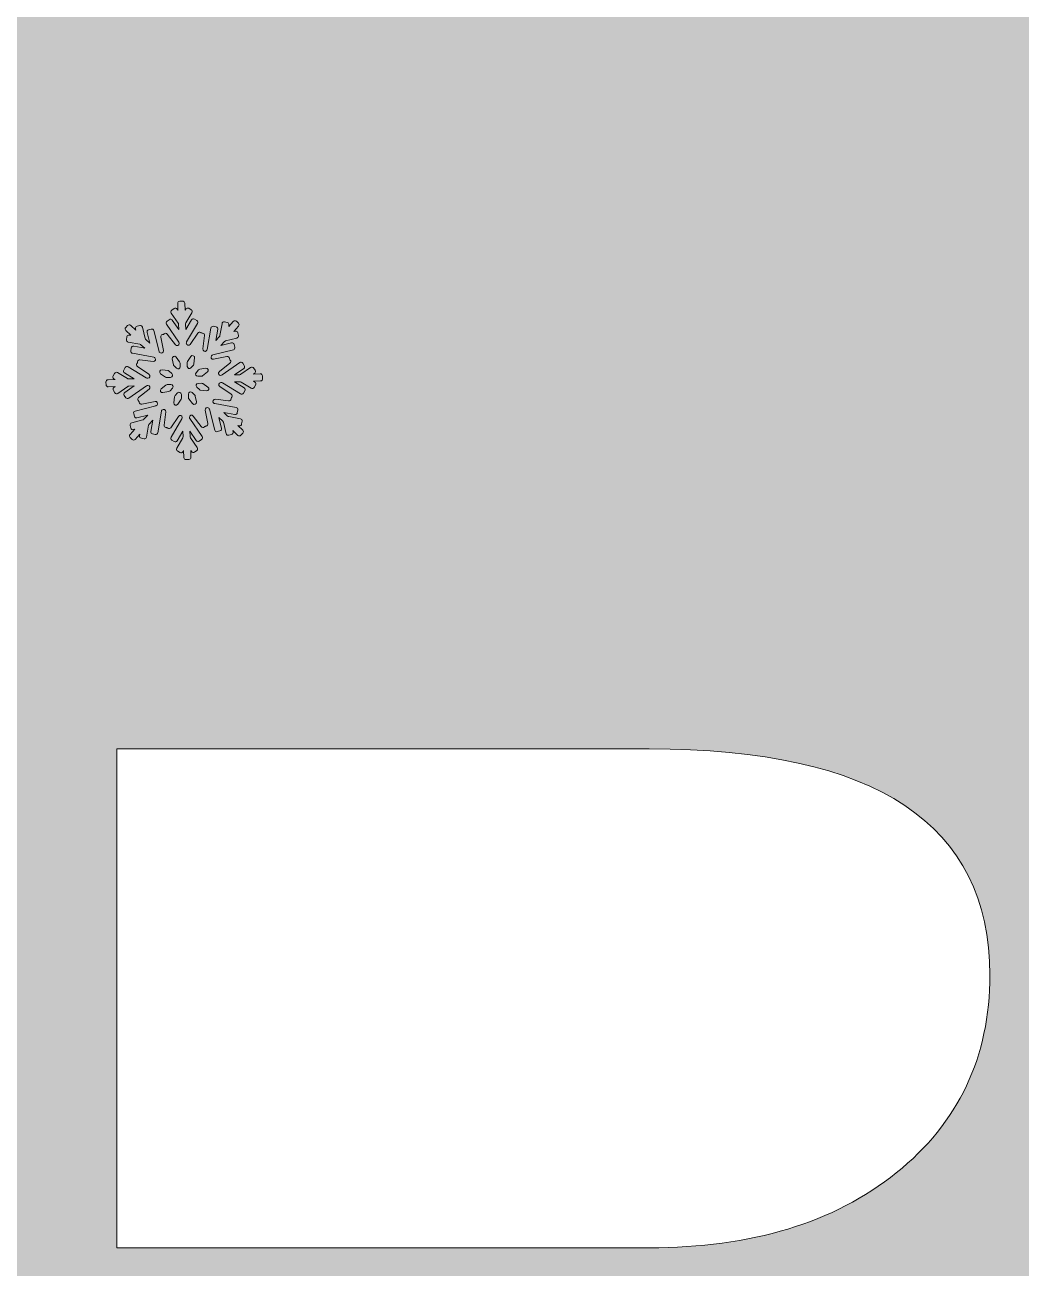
# Model space of a CAD drawing. Header units: millimetres. Extents: x 23 to 212, y -113 to -9.
# Drawn here: x 158.69 to 183.96, y -92.06 to -60.53 of the extents above; entities that cross this region are included whole.
import ezdxf

# ---------------------------------------------------------------- set-up
doc = ezdxf.new("R2010")
doc.units = ezdxf.units.MM
doc.header["$MEASUREMENT"] = 0
doc.layers.add('engraving', color=7, linetype='Continuous')
doc.layers.add('Layer 1', color=7, linetype='Continuous')

msp = doc.modelspace()

# ---------------------------------------------------------------- hatches: boundary and pattern name
at = {"layer": 'Layer 1'}
h = msp.add_hatch(color=2, dxfattribs=at)
h.dxf.hatch_style = 2
edge = h.paths.add_edge_path()
edge.add_spline(control_points=[(210.685, -79.288), (209.529, -76.47), (207.704, -73.987), (205.211, -71.837), (202.717, -69.689), (199.483, -68.006), (195.51, -66.789), (200.456, -65.005), (204.086, -62.492), (206.397, -59.247), (208.708, -56.004), (209.863, -52.435), (209.863, -48.543), (209.863, -41.326), (206.457, -35.852), (199.645, -32.121), (194.6, -29.33), (188.336, -27.699), (180.863, -27.224), (180.863, -27.224), (180.863, -24.792), (180.863, -24.792), (180.863, -22.224), (178.859, -20.106), (176.338, -19.914), (177.843, -18.799), (178.823, -17.016), (178.823, -14.999), (178.823, -11.618), (176.082, -8.878), (172.702, -8.878), (169.321, -8.878), (166.581, -11.618), (166.581, -14.999), (166.581, -17.016), (167.561, -18.799), (169.066, -19.914), (166.545, -20.106), (164.541, -22.224), (164.541, -24.792), (164.541, -24.792), (164.541, -27.073), (164.541, -27.073), (164.541, -27.073), (132.986, -27.073), (132.986, -27.073), (132.986, -27.073), (132.986, -112.222), (132.986, -112.222), (132.986, -112.222), (178.176, -112.222), (178.176, -112.222), (184.298, -112.222), (189.965, -111.381), (195.175, -109.698), (200.385, -108.016), (204.612, -105.33), (207.856, -101.639), (210.897, -98.112), (212.418, -93.672), (212.418, -88.32), (212.418, -85.117), (211.84, -82.107), (210.685, -79.288)], knot_values=[0, 0, 0, 0, 1, 1, 1, 2, 2, 2, 3, 3, 3, 4, 4, 4, 5, 5, 5, 6, 6, 6, 7, 7, 7, 8, 8, 8, 9, 9, 9, 10, 10, 10, 11, 11, 11, 12, 12, 12, 13, 13, 13, 14, 14, 14, 15, 15, 15, 16, 16, 16, 17, 17, 17, 18, 18, 18, 19, 19, 19, 20, 20, 20, 21, 21, 21, 21], degree=3, periodic=1)
edge = h.paths.add_edge_path()
edge.add_spline(control_points=[(168.894, -14.999), (168.894, -12.899), (170.602, -11.191), (172.702, -11.191), (174.801, -11.191), (176.509, -12.899), (176.509, -14.999), (176.509, -17.098), (174.801, -18.806), (172.702, -18.806), (170.602, -18.806), (168.894, -17.098), (168.894, -14.999)], knot_values=[0, 0, 0, 0, 1, 1, 1, 2, 2, 2, 3, 3, 3, 4, 4, 4, 4], degree=3, periodic=1)
edge = h.paths.add_edge_path()
edge.add_spline(control_points=[(161.024, -47.692), (161.024, -47.692), (174.526, -47.692), (174.526, -47.692), (178.824, -48.097), (180.973, -50.084), (180.973, -53.652), (180.649, -57.788), (178.5, -59.855), (174.526, -59.855), (174.526, -59.855), (161.024, -59.855), (161.024, -59.855), (161.024, -59.855), (161.024, -47.692), (161.024, -47.692)], knot_values=[0, 0, 0, 0, 1, 1, 1, 2, 2, 2, 3, 3, 3, 4, 4, 4, 5, 5, 5, 5], degree=3, periodic=1)
edge = h.paths.add_edge_path()
edge.add_spline(control_points=[(180.791, -89.643), (179.21, -90.911), (177.121, -91.543), (174.526, -91.543), (174.526, -91.543), (161.024, -91.543), (161.024, -91.543), (161.024, -91.543), (161.024, -78.893), (161.024, -78.893), (161.024, -78.893), (174.526, -78.893), (174.526, -78.893), (180.283, -78.893), (183.163, -80.804), (183.163, -84.626), (183.163, -86.703), (182.372, -88.376), (180.791, -89.643)], knot_values=[0, 0, 0, 0, 1, 1, 1, 2, 2, 2, 3, 3, 3, 4, 4, 4, 5, 5, 5, 6, 6, 6, 6], degree=3, periodic=1)

# ---------------------------------------------------------------- linework, layer by layer
at = {"layer": 'engraving', "lineweight": 0}
for points, knots in [([(164.716, -69.436), (164.714, -69.406), (164.689, -69.382), (164.659, -69.383), (164.659, -69.383), (164.485, -69.39), (164.485, -69.39), (164.485, -69.39), (164.518, -69.367), (164.518, -69.367), (164.542, -69.35), (164.548, -69.317), (164.531, -69.292), (164.531, -69.292), (164.491, -69.233), (164.491, -69.233), (164.473, -69.209), (164.439, -69.202), (164.414, -69.22), (164.414, -69.22), (164.168, -69.394), (164.168, -69.394), (164.16, -69.4), (164.15, -69.403), (164.139, -69.404), (164.139, -69.404), (164.006, -69.409), (164.006, -69.409), (164.006, -69.409), (164.24, -69.244), (164.24, -69.244), (164.265, -69.226), (164.271, -69.193), (164.254, -69.168), (164.254, -69.168), (164.213, -69.11), (164.213, -69.11), (164.196, -69.085), (164.162, -69.079), (164.137, -69.096), (164.137, -69.096), (163.689, -69.412), (163.689, -69.412), (163.681, -69.418), (163.67, -69.422), (163.66, -69.422), (163.66, -69.422), (163.657, -69.422), (163.657, -69.422), (163.604, -69.424), (163.58, -69.358), (163.621, -69.325), (163.621, -69.325), (163.89, -69.113), (163.89, -69.113), (163.913, -69.095), (163.918, -69.061), (163.899, -69.037), (163.899, -69.037), (163.891, -69.026), (163.891, -69.026), (163.886, -69.019), (163.882, -69.012), (163.881, -69.003), (163.881, -69.003), (163.878, -68.99), (163.878, -68.99), (163.872, -68.96), (163.843, -68.941), (163.814, -68.947), (163.814, -68.947), (163.475, -69.014), (163.475, -69.014), (163.423, -69.025), (163.388, -68.963), (163.424, -68.924), (163.424, -68.924), (163.429, -68.918), (163.429, -68.918), (163.436, -68.91), (163.446, -68.904), (163.456, -68.902), (163.456, -68.902), (163.976, -68.771), (163.976, -68.771), (164.005, -68.764), (164.023, -68.735), (164.016, -68.705), (164.016, -68.705), (163.999, -68.636), (163.999, -68.636), (163.992, -68.607), (163.962, -68.589), (163.933, -68.596), (163.933, -68.596), (163.66, -68.665), (163.66, -68.665), (163.66, -68.665), (163.754, -68.562), (163.754, -68.562), (163.761, -68.554), (163.771, -68.548), (163.781, -68.546), (163.781, -68.546), (164.066, -68.474), (164.066, -68.474), (164.095, -68.467), (164.113, -68.438), (164.106, -68.408), (164.106, -68.408), (164.089, -68.339), (164.089, -68.339), (164.081, -68.31), (164.052, -68.292), (164.022, -68.299), (164.022, -68.299), (163.985, -68.309), (163.985, -68.309), (163.985, -68.309), (164.107, -68.175), (164.107, -68.175), (164.128, -68.153), (164.126, -68.119), (164.104, -68.098), (164.104, -68.098), (164.053, -68.05), (164.053, -68.05), (164.03, -68.029), (163.996, -68.031), (163.975, -68.053), (163.975, -68.053), (163.858, -68.181), (163.858, -68.181), (163.858, -68.181), (163.865, -68.143), (163.865, -68.143), (163.87, -68.113), (163.851, -68.085), (163.821, -68.08), (163.821, -68.08), (163.752, -68.067), (163.752, -68.067), (163.722, -68.062), (163.694, -68.082), (163.689, -68.112), (163.689, -68.112), (163.636, -68.411), (163.636, -68.411), (163.635, -68.422), (163.63, -68.431), (163.623, -68.439), (163.623, -68.439), (163.534, -68.537), (163.534, -68.537), (163.534, -68.537), (163.583, -68.253), (163.583, -68.253), (163.588, -68.224), (163.568, -68.196), (163.539, -68.19), (163.539, -68.19), (163.47, -68.178), (163.47, -68.178), (163.44, -68.172), (163.412, -68.192), (163.406, -68.222), (163.406, -68.222), (163.312, -68.768), (163.312, -68.768), (163.31, -68.778), (163.305, -68.787), (163.298, -68.795), (163.298, -68.795), (163.298, -68.795), (163.298, -68.795), (163.262, -68.834), (163.197, -68.804), (163.204, -68.752), (163.204, -68.752), (163.245, -68.412), (163.245, -68.412), (163.249, -68.382), (163.227, -68.355), (163.198, -68.351), (163.198, -68.351), (163.185, -68.349), (163.185, -68.349), (163.176, -68.348), (163.168, -68.345), (163.161, -68.34), (163.161, -68.34), (163.15, -68.333), (163.15, -68.333), (163.125, -68.316), (163.091, -68.323), (163.074, -68.348), (163.074, -68.348), (162.884, -68.636), (162.884, -68.636), (162.854, -68.681), (162.786, -68.661), (162.784, -68.608), (162.784, -68.608), (162.783, -68.602), (162.783, -68.602), (162.783, -68.592), (162.786, -68.581), (162.791, -68.572), (162.791, -68.572), (163.067, -68.107), (163.067, -68.107), (163.082, -68.081), (163.074, -68.048), (163.049, -68.033), (163.049, -68.033), (162.988, -67.996), (162.988, -67.996), (162.962, -67.98), (162.929, -67.988), (162.913, -68.015), (162.913, -68.015), (162.769, -68.257), (162.769, -68.257), (162.769, -68.257), (162.764, -68.117), (162.764, -68.117), (162.763, -68.107), (162.766, -68.097), (162.771, -68.087), (162.771, -68.087), (162.923, -67.832), (162.923, -67.832), (162.938, -67.806), (162.93, -67.773), (162.904, -67.758), (162.904, -67.758), (162.844, -67.721), (162.844, -67.721), (162.818, -67.705), (162.784, -67.714), (162.769, -67.74), (162.769, -67.74), (162.75, -67.772), (162.75, -67.772), (162.75, -67.772), (162.743, -67.591), (162.743, -67.591), (162.741, -67.561), (162.716, -67.538), (162.686, -67.539), (162.686, -67.539), (162.616, -67.541), (162.616, -67.541), (162.586, -67.543), (162.562, -67.568), (162.564, -67.598), (162.564, -67.598), (162.571, -67.773), (162.571, -67.773), (162.571, -67.773), (162.549, -67.742), (162.549, -67.742), (162.532, -67.717), (162.498, -67.711), (162.473, -67.728), (162.473, -67.728), (162.416, -67.769), (162.416, -67.769), (162.391, -67.786), (162.385, -67.82), (162.402, -67.844), (162.402, -67.844), (162.575, -68.095), (162.575, -68.095), (162.581, -68.103), (162.584, -68.113), (162.585, -68.124), (162.585, -68.124), (162.59, -68.258), (162.59, -68.258), (162.59, -68.258), (162.428, -68.022), (162.428, -68.022), (162.41, -67.997), (162.376, -67.991), (162.351, -68.009), (162.351, -68.009), (162.294, -68.049), (162.294, -68.049), (162.269, -68.066), (162.263, -68.1), (162.28, -68.125), (162.28, -68.125), (162.595, -68.58), (162.595, -68.58), (162.601, -68.588), (162.604, -68.598), (162.604, -68.609), (162.604, -68.609), (162.605, -68.609), (162.605, -68.609), (162.607, -68.663), (162.539, -68.687), (162.507, -68.645), (162.507, -68.645), (162.3, -68.376), (162.3, -68.376), (162.282, -68.352), (162.247, -68.348), (162.223, -68.367), (162.223, -68.367), (162.213, -68.375), (162.213, -68.375), (162.206, -68.38), (162.198, -68.384), (162.19, -68.386), (162.19, -68.386), (162.177, -68.388), (162.177, -68.388), (162.148, -68.394), (162.128, -68.423), (162.134, -68.452), (162.134, -68.452), (162.202, -68.794), (162.202, -68.794), (162.212, -68.846), (162.15, -68.881), (162.111, -68.845), (162.111, -68.845), (162.108, -68.842), (162.108, -68.842), (162.1, -68.834), (162.094, -68.825), (162.092, -68.815), (162.092, -68.815), (161.961, -68.287), (161.961, -68.287), (161.954, -68.258), (161.925, -68.24), (161.895, -68.248), (161.895, -68.248), (161.827, -68.265), (161.827, -68.265), (161.798, -68.272), (161.78, -68.301), (161.788, -68.331), (161.788, -68.331), (161.856, -68.606), (161.856, -68.606), (161.856, -68.606), (161.755, -68.512), (161.755, -68.512), (161.747, -68.505), (161.742, -68.495), (161.739, -68.485), (161.739, -68.485), (161.668, -68.196), (161.668, -68.196), (161.66, -68.166), (161.631, -68.149), (161.601, -68.156), (161.601, -68.156), (161.534, -68.173), (161.534, -68.173), (161.504, -68.18), (161.487, -68.21), (161.494, -68.239), (161.494, -68.239), (161.503, -68.276), (161.503, -68.276), (161.503, -68.276), (161.372, -68.154), (161.372, -68.154), (161.35, -68.133), (161.315, -68.135), (161.295, -68.157), (161.295, -68.157), (161.247, -68.209), (161.247, -68.209), (161.227, -68.231), (161.228, -68.265), (161.25, -68.286), (161.25, -68.286), (161.378, -68.405), (161.378, -68.405), (161.378, -68.405), (161.341, -68.399), (161.341, -68.399), (161.311, -68.393), (161.283, -68.413), (161.277, -68.443), (161.277, -68.443), (161.265, -68.513), (161.265, -68.513), (161.26, -68.543), (161.28, -68.571), (161.309, -68.576), (161.309, -68.576), (161.605, -68.63), (161.605, -68.63), (161.616, -68.632), (161.625, -68.636), (161.633, -68.644), (161.633, -68.644), (161.731, -68.735), (161.731, -68.735), (161.731, -68.735), (161.451, -68.685), (161.451, -68.685), (161.421, -68.679), (161.393, -68.699), (161.387, -68.729), (161.387, -68.729), (161.375, -68.799), (161.375, -68.799), (161.37, -68.829), (161.39, -68.857), (161.419, -68.862), (161.419, -68.862), (161.958, -68.959), (161.958, -68.959), (161.968, -68.961), (161.978, -68.966), (161.985, -68.973), (161.985, -68.973), (161.988, -68.976), (161.988, -68.976), (162.027, -69.012), (161.996, -69.076), (161.944, -69.07), (161.944, -69.07), (161.608, -69.027), (161.608, -69.027), (161.578, -69.023), (161.551, -69.044), (161.547, -69.074), (161.547, -69.074), (161.546, -69.088), (161.546, -69.088), (161.545, -69.097), (161.542, -69.105), (161.537, -69.112), (161.537, -69.112), (161.529, -69.123), (161.529, -69.123), (161.513, -69.148), (161.519, -69.182), (161.544, -69.199), (161.544, -69.199), (161.833, -69.395), (161.833, -69.395), (161.877, -69.424), (161.857, -69.492), (161.805, -69.494), (161.805, -69.494), (161.798, -69.494), (161.798, -69.494), (161.787, -69.495), (161.777, -69.492), (161.768, -69.486), (161.768, -69.486), (161.308, -69.206), (161.308, -69.206), (161.282, -69.191), (161.248, -69.199), (161.233, -69.225), (161.233, -69.225), (161.196, -69.286), (161.196, -69.286), (161.181, -69.312), (161.189, -69.345), (161.215, -69.36), (161.215, -69.36), (161.457, -69.508), (161.457, -69.508), (161.457, -69.508), (161.319, -69.513), (161.319, -69.513), (161.308, -69.513), (161.298, -69.511), (161.288, -69.505), (161.288, -69.505), (161.037, -69.352), (161.037, -69.352), (161.011, -69.336), (160.977, -69.344), (160.961, -69.37), (160.961, -69.37), (160.925, -69.431), (160.925, -69.431), (160.91, -69.457), (160.918, -69.49), (160.944, -69.506), (160.944, -69.506), (160.977, -69.526), (160.977, -69.526), (160.977, -69.526), (160.798, -69.533), (160.798, -69.533), (160.768, -69.534), (160.745, -69.56), (160.746, -69.59), (160.746, -69.59), (160.749, -69.661), (160.749, -69.661), (160.75, -69.691), (160.775, -69.715), (160.805, -69.713), (160.805, -69.713), (160.979, -69.707), (160.979, -69.707), (160.979, -69.707), (160.947, -69.729), (160.947, -69.729), (160.922, -69.747), (160.916, -69.78), (160.933, -69.805), (160.933, -69.805), (160.974, -69.863), (160.974, -69.863), (160.991, -69.888), (161.025, -69.894), (161.05, -69.877), (161.05, -69.877), (161.296, -69.703), (161.296, -69.703), (161.305, -69.697), (161.315, -69.694), (161.325, -69.693), (161.325, -69.693), (161.458, -69.688), (161.458, -69.688), (161.458, -69.688), (161.224, -69.853), (161.224, -69.853), (161.2, -69.871), (161.194, -69.904), (161.211, -69.929), (161.211, -69.929), (161.251, -69.987), (161.251, -69.987), (161.268, -70.012), (161.302, -70.018), (161.327, -70.001), (161.327, -70.001), (161.775, -69.685), (161.775, -69.685), (161.784, -69.679), (161.794, -69.675), (161.804, -69.675), (161.804, -69.675), (161.807, -69.675), (161.807, -69.675), (161.86, -69.672), (161.884, -69.739), (161.843, -69.772), (161.843, -69.772), (161.574, -69.983), (161.574, -69.983), (161.551, -70.002), (161.547, -70.036), (161.565, -70.059), (161.565, -70.059), (161.573, -70.071), (161.573, -70.071), (161.579, -70.077), (161.582, -70.085), (161.584, -70.093), (161.584, -70.093), (161.586, -70.107), (161.586, -70.107), (161.592, -70.137), (161.621, -70.156), (161.651, -70.15), (161.651, -70.15), (161.99, -70.082), (161.99, -70.082), (162.041, -70.072), (162.076, -70.134), (162.041, -70.173), (162.041, -70.173), (162.035, -70.179), (162.035, -70.179), (162.028, -70.187), (162.018, -70.192), (162.008, -70.195), (162.008, -70.195), (161.488, -70.325), (161.488, -70.325), (161.459, -70.333), (161.441, -70.362), (161.448, -70.391), (161.448, -70.391), (161.465, -70.461), (161.465, -70.461), (161.473, -70.49), (161.502, -70.508), (161.532, -70.5), (161.532, -70.5), (161.804, -70.432), (161.804, -70.432), (161.804, -70.432), (161.71, -70.535), (161.71, -70.535), (161.703, -70.543), (161.693, -70.548), (161.683, -70.551), (161.683, -70.551), (161.398, -70.623), (161.398, -70.623), (161.369, -70.63), (161.351, -70.659), (161.358, -70.689), (161.358, -70.689), (161.376, -70.758), (161.376, -70.758), (161.383, -70.787), (161.412, -70.805), (161.442, -70.797), (161.442, -70.797), (161.479, -70.788), (161.479, -70.788), (161.479, -70.788), (161.357, -70.922), (161.357, -70.922), (161.337, -70.944), (161.338, -70.978), (161.36, -70.999), (161.36, -70.999), (161.412, -71.047), (161.412, -71.047), (161.434, -71.068), (161.469, -71.066), (161.489, -71.044), (161.489, -71.044), (161.606, -70.916), (161.606, -70.916), (161.606, -70.916), (161.599, -70.954), (161.599, -70.954), (161.594, -70.984), (161.614, -71.012), (161.643, -71.017), (161.643, -71.017), (161.712, -71.03), (161.712, -71.03), (161.742, -71.035), (161.77, -71.015), (161.776, -70.985), (161.776, -70.985), (161.828, -70.685), (161.828, -70.685), (161.83, -70.675), (161.834, -70.666), (161.841, -70.658), (161.841, -70.658), (161.931, -70.56), (161.931, -70.56), (161.931, -70.56), (161.881, -70.844), (161.881, -70.844), (161.876, -70.873), (161.896, -70.901), (161.925, -70.907), (161.925, -70.907), (161.994, -70.919), (161.994, -70.919), (162.024, -70.924), (162.053, -70.905), (162.058, -70.875), (162.058, -70.875), (162.153, -70.329), (162.153, -70.329), (162.154, -70.319), (162.159, -70.31), (162.166, -70.302), (162.166, -70.302), (162.166, -70.302), (162.166, -70.302), (162.202, -70.263), (162.267, -70.293), (162.261, -70.345), (162.261, -70.345), (162.219, -70.685), (162.219, -70.685), (162.216, -70.715), (162.237, -70.742), (162.267, -70.746), (162.267, -70.746), (162.28, -70.747), (162.28, -70.747), (162.288, -70.748), (162.296, -70.752), (162.303, -70.756), (162.303, -70.756), (162.314, -70.764), (162.314, -70.764), (162.339, -70.781), (162.373, -70.774), (162.39, -70.749), (162.39, -70.749), (162.581, -70.461), (162.581, -70.461), (162.61, -70.416), (162.678, -70.435), (162.681, -70.488), (162.681, -70.488), (162.681, -70.494), (162.681, -70.494), (162.681, -70.505), (162.679, -70.515), (162.673, -70.525), (162.673, -70.525), (162.397, -70.99), (162.397, -70.99), (162.382, -71.016), (162.39, -71.049), (162.416, -71.064), (162.416, -71.064), (162.476, -71.101), (162.476, -71.101), (162.502, -71.117), (162.536, -71.108), (162.551, -71.082), (162.551, -71.082), (162.695, -70.84), (162.695, -70.84), (162.695, -70.84), (162.7, -70.979), (162.7, -70.979), (162.701, -70.99), (162.698, -71), (162.693, -71.009), (162.693, -71.009), (162.541, -71.265), (162.541, -71.265), (162.526, -71.291), (162.534, -71.324), (162.56, -71.339), (162.56, -71.339), (162.62, -71.376), (162.62, -71.376), (162.646, -71.392), (162.68, -71.383), (162.695, -71.357), (162.695, -71.357), (162.714, -71.325), (162.714, -71.325), (162.714, -71.325), (162.722, -71.506), (162.722, -71.506), (162.723, -71.536), (162.748, -71.559), (162.778, -71.558), (162.778, -71.558), (162.848, -71.555), (162.848, -71.555), (162.878, -71.554), (162.902, -71.529), (162.901, -71.499), (162.901, -71.499), (162.894, -71.324), (162.894, -71.324), (162.894, -71.324), (162.915, -71.355), (162.915, -71.355), (162.932, -71.38), (162.966, -71.386), (162.991, -71.368), (162.991, -71.368), (163.049, -71.328), (163.049, -71.328), (163.073, -71.311), (163.079, -71.277), (163.062, -71.252), (163.062, -71.252), (162.889, -71.002), (162.889, -71.002), (162.883, -70.994), (162.88, -70.984), (162.879, -70.973), (162.879, -70.973), (162.874, -70.839), (162.874, -70.839), (162.874, -70.839), (163.037, -71.075), (163.037, -71.075), (163.054, -71.1), (163.088, -71.106), (163.113, -71.088), (163.113, -71.088), (163.17, -71.048), (163.17, -71.048), (163.195, -71.03), (163.201, -70.997), (163.184, -70.972), (163.184, -70.972), (162.869, -70.517), (162.869, -70.517), (162.864, -70.509), (162.86, -70.499), (162.86, -70.488), (162.86, -70.488), (162.86, -70.488), (162.86, -70.488), (162.858, -70.434), (162.925, -70.41), (162.957, -70.452), (162.957, -70.452), (163.164, -70.72), (163.164, -70.72), (163.183, -70.745), (163.217, -70.749), (163.241, -70.73), (163.241, -70.73), (163.251, -70.722), (163.251, -70.722), (163.258, -70.717), (163.266, -70.713), (163.274, -70.711), (163.274, -70.711), (163.287, -70.709), (163.287, -70.709), (163.317, -70.703), (163.336, -70.674), (163.33, -70.645), (163.33, -70.645), (163.263, -70.303), (163.263, -70.303), (163.252, -70.251), (163.315, -70.216), (163.353, -70.252), (163.353, -70.252), (163.357, -70.255), (163.357, -70.255), (163.364, -70.262), (163.37, -70.272), (163.372, -70.282), (163.372, -70.282), (163.503, -70.809), (163.503, -70.809), (163.51, -70.839), (163.54, -70.857), (163.569, -70.849), (163.569, -70.849), (163.637, -70.832), (163.637, -70.832), (163.666, -70.825), (163.684, -70.795), (163.677, -70.766), (163.677, -70.766), (163.608, -70.491), (163.608, -70.491), (163.608, -70.491), (163.709, -70.585), (163.709, -70.585), (163.717, -70.592), (163.722, -70.602), (163.725, -70.612), (163.725, -70.612), (163.797, -70.901), (163.797, -70.901), (163.804, -70.93), (163.834, -70.948), (163.863, -70.941), (163.863, -70.941), (163.931, -70.924), (163.931, -70.924), (163.96, -70.917), (163.978, -70.887), (163.97, -70.858), (163.97, -70.858), (163.961, -70.82), (163.961, -70.82), (163.961, -70.82), (164.092, -70.943), (164.092, -70.943), (164.114, -70.964), (164.149, -70.962), (164.17, -70.94), (164.17, -70.94), (164.217, -70.888), (164.217, -70.888), (164.237, -70.866), (164.236, -70.832), (164.214, -70.811), (164.214, -70.811), (164.086, -70.691), (164.086, -70.691), (164.086, -70.691), (164.123, -70.698), (164.123, -70.698), (164.153, -70.704), (164.182, -70.684), (164.187, -70.654), (164.187, -70.654), (164.199, -70.584), (164.199, -70.584), (164.204, -70.554), (164.185, -70.526), (164.155, -70.521), (164.155, -70.521), (163.859, -70.467), (163.859, -70.467), (163.849, -70.465), (163.839, -70.46), (163.831, -70.453), (163.831, -70.453), (163.733, -70.362), (163.733, -70.362), (163.733, -70.362), (164.013, -70.412), (164.013, -70.412), (164.043, -70.418), (164.072, -70.398), (164.077, -70.368), (164.077, -70.368), (164.089, -70.298), (164.089, -70.298), (164.094, -70.268), (164.075, -70.24), (164.045, -70.235), (164.045, -70.235), (163.506, -70.137), (163.506, -70.137), (163.496, -70.136), (163.486, -70.131), (163.479, -70.124), (163.479, -70.124), (163.476, -70.121), (163.476, -70.121), (163.437, -70.085), (163.468, -70.021), (163.52, -70.027), (163.52, -70.027), (163.856, -70.07), (163.856, -70.07), (163.886, -70.074), (163.913, -70.052), (163.917, -70.022), (163.917, -70.022), (163.919, -70.009), (163.919, -70.009), (163.92, -70), (163.923, -69.992), (163.927, -69.985), (163.927, -69.985), (163.935, -69.974), (163.935, -69.974), (163.951, -69.949), (163.945, -69.915), (163.92, -69.898), (163.92, -69.898), (163.631, -69.702), (163.631, -69.702), (163.587, -69.673), (163.607, -69.605), (163.659, -69.603), (163.659, -69.603), (163.666, -69.602), (163.666, -69.602), (163.677, -69.602), (163.687, -69.605), (163.697, -69.61), (163.697, -69.61), (164.156, -69.89), (164.156, -69.89), (164.182, -69.906), (164.216, -69.898), (164.232, -69.872), (164.232, -69.872), (164.268, -69.811), (164.268, -69.811), (164.283, -69.785), (164.275, -69.752), (164.249, -69.736), (164.249, -69.736), (164.008, -69.589), (164.008, -69.589), (164.008, -69.589), (164.145, -69.584), (164.145, -69.584), (164.156, -69.583), (164.167, -69.586), (164.176, -69.592), (164.176, -69.592), (164.428, -69.745), (164.428, -69.745), (164.454, -69.761), (164.487, -69.753), (164.503, -69.726), (164.503, -69.726), (164.539, -69.666), (164.539, -69.666), (164.554, -69.64), (164.546, -69.607), (164.521, -69.591), (164.521, -69.591), (164.487, -69.571), (164.487, -69.571), (164.487, -69.571), (164.666, -69.564), (164.666, -69.564), (164.696, -69.562), (164.72, -69.537), (164.718, -69.507), (164.718, -69.507), (164.716, -69.436), (164.716, -69.436)], [0, 0, 0, 0, 1, 1, 1, 2, 2, 2, 3, 3, 3, 4, 4, 4, 5, 5, 5, 6, 6, 6, 7, 7, 7, 8, 8, 8, 9, 9, 9, 10, 10, 10, 11, 11, 11, 12, 12, 12, 13, 13, 13, 14, 14, 14, 15, 15, 15, 16, 16, 16, 17, 17, 17, 18, 18, 18, 19, 19, 19, 20, 20, 20, 21, 21, 21, 22, 22, 22, 23, 23, 23, 24, 24, 24, 25, 25, 25, 26, 26, 26, 27, 27, 27, 28, 28, 28, 29, 29, 29, 30, 30, 30, 31, 31, 31, 32, 32, 32, 33, 33, 33, 34, 34, 34, 35, 35, 35, 36, 36, 36, 37, 37, 37, 38, 38, 38, 39, 39, 39, 40, 40, 40, 41, 41, 41, 42, 42, 42, 43, 43, 43, 44, 44, 44, 45, 45, 45, 46, 46, 46, 47, 47, 47, 48, 48, 48, 49, 49, 49, 50, 50, 50, 51, 51, 51, 52, 52, 52, 53, 53, 53, 54, 54, 54, 55, 55, 55, 56, 56, 56, 57, 57, 57, 58, 58, 58, 59, 59, 59, 60, 60, 60, 61, 61, 61, 62, 62, 62, 63, 63, 63, 64, 64, 64, 65, 65, 65, 66, 66, 66, 67, 67, 67, 68, 68, 68, 69, 69, 69, 70, 70, 70, 71, 71, 71, 72, 72, 72, 73, 73, 73, 74, 74, 74, 75, 75, 75, 76, 76, 76, 77, 77, 77, 78, 78, 78, 79, 79, 79, 80, 80, 80, 81, 81, 81, 82, 82, 82, 83, 83, 83, 84, 84, 84, 85, 85, 85, 86, 86, 86, 87, 87, 87, 88, 88, 88, 89, 89, 89, 90, 90, 90, 91, 91, 91, 92, 92, 92, 93, 93, 93, 94, 94, 94, 95, 95, 95, 96, 96, 96, 97, 97, 97, 98, 98, 98, 99, 99, 99, 100, 100, 100, 101, 101, 101, 102, 102, 102, 103, 103, 103, 104, 104, 104, 105, 105, 105, 106, 106, 106, 107, 107, 107, 108, 108, 108, 109, 109, 109, 110, 110, 110, 111, 111, 111, 112, 112, 112, 113, 113, 113, 114, 114, 114, 115, 115, 115, 116, 116, 116, 117, 117, 117, 118, 118, 118, 119, 119, 119, 120, 120, 120, 121, 121, 121, 122, 122, 122, 123, 123, 123, 124, 124, 124, 125, 125, 125, 126, 126, 126, 127, 127, 127, 128, 128, 128, 129, 129, 129, 130, 130, 130, 131, 131, 131, 132, 132, 132, 133, 133, 133, 134, 134, 134, 135, 135, 135, 136, 136, 136, 137, 137, 137, 138, 138, 138, 139, 139, 139, 140, 140, 140, 141, 141, 141, 142, 142, 142, 143, 143, 143, 144, 144, 144, 145, 145, 145, 146, 146, 146, 147, 147, 147, 148, 148, 148, 149, 149, 149, 150, 150, 150, 151, 151, 151, 152, 152, 152, 153, 153, 153, 154, 154, 154, 155, 155, 155, 156, 156, 156, 157, 157, 157, 158, 158, 158, 159, 159, 159, 160, 160, 160, 161, 161, 161, 162, 162, 162, 163, 163, 163, 164, 164, 164, 165, 165, 165, 166, 166, 166, 167, 167, 167, 168, 168, 168, 169, 169, 169, 170, 170, 170, 171, 171, 171, 172, 172, 172, 173, 173, 173, 174, 174, 174, 175, 175, 175, 176, 176, 176, 177, 177, 177, 178, 178, 178, 179, 179, 179, 180, 180, 180, 181, 181, 181, 182, 182, 182, 183, 183, 183, 184, 184, 184, 185, 185, 185, 186, 186, 186, 187, 187, 187, 188, 188, 188, 189, 189, 189, 190, 190, 190, 191, 191, 191, 192, 192, 192, 193, 193, 193, 194, 194, 194, 195, 195, 195, 196, 196, 196, 197, 197, 197, 198, 198, 198, 199, 199, 199, 200, 200, 200, 201, 201, 201, 202, 202, 202, 203, 203, 203, 204, 204, 204, 205, 205, 205, 206, 206, 206, 207, 207, 207, 208, 208, 208, 209, 209, 209, 210, 210, 210, 211, 211, 211, 212, 212, 212, 213, 213, 213, 214, 214, 214, 215, 215, 215, 216, 216, 216, 217, 217, 217, 218, 218, 218, 219, 219, 219, 220, 220, 220, 221, 221, 221, 222, 222, 222, 223, 223, 223, 224, 224, 224, 225, 225, 225, 226, 226, 226, 227, 227, 227, 228, 228, 228, 229, 229, 229, 230, 230, 230, 231, 231, 231, 232, 232, 232, 233, 233, 233, 234, 234, 234, 235, 235, 235, 236, 236, 236, 237, 237, 237, 238, 238, 238, 239, 239, 239, 240, 240, 240, 241, 241, 241, 242, 242, 242, 243, 243, 243, 244, 244, 244, 245, 245, 245, 246, 246, 246, 247, 247, 247, 248, 248, 248, 249, 249, 249, 250, 250, 250, 251, 251, 251, 252, 252, 252, 253, 253, 253, 254, 254, 254, 255, 255, 255, 256, 256, 256, 257, 257, 257, 258, 258, 258, 259, 259, 259, 260, 260, 260, 261, 261, 261, 262, 262, 262, 263, 263, 263, 264, 264, 264, 265, 265, 265, 266, 266, 266, 267, 267, 267, 268, 268, 268, 269, 269, 269, 270, 270, 270, 271, 271, 271, 272, 272, 272, 273, 273, 273, 274, 274, 274, 275, 275, 275, 276, 276, 276, 277, 277, 277, 278, 278, 278, 279, 279, 279, 280, 280, 280, 281, 281, 281, 282, 282, 282, 283, 283, 283, 284, 284, 284, 285, 285, 285, 286, 286, 286, 287, 287, 287, 288, 288, 288, 289, 289, 289, 290, 290, 290, 291, 291, 291, 292, 292, 292, 293, 293, 293, 294, 294, 294, 295, 295, 295, 296, 296, 296, 297, 297, 297, 298, 298, 298, 299, 299, 299, 300, 300, 300, 301, 301, 301, 302, 302, 302, 303, 303, 303, 304, 304, 304, 305, 305, 305, 306, 306, 306, 307, 307, 307, 308, 308, 308, 309, 309, 309, 310, 310, 310, 311, 311, 311, 312, 312, 312, 313, 313, 313, 314, 314, 314, 315, 315, 315, 316, 316, 316, 317, 317, 317, 318, 318, 318, 319, 319, 319, 320, 320, 320, 321, 321, 321, 322, 322, 322, 323, 323, 323, 324, 324, 324, 325, 325, 325, 326, 326, 326, 327, 327, 327, 328, 328, 328, 329, 329, 329, 330, 330, 330, 331, 331, 331, 332, 332, 332, 333, 333, 333, 334, 334, 334, 335, 335, 335, 336, 336, 336, 336]), ([(162.522, -68.959), (162.522, -68.959), (162.613, -69.077), (162.613, -69.077), (162.62, -69.086), (162.624, -69.097), (162.625, -69.108), (162.625, -69.108), (162.628, -69.201), (162.628, -69.201), (162.63, -69.249), (162.572, -69.276), (162.537, -69.243), (162.537, -69.243), (162.471, -69.181), (162.471, -69.181), (162.463, -69.173), (162.457, -69.163), (162.455, -69.152), (162.455, -69.152), (162.425, -69.002), (162.425, -69.002), (162.414, -68.946), (162.487, -68.913), (162.522, -68.959)], [0, 0, 0, 0, 1, 1, 1, 2, 2, 2, 3, 3, 3, 4, 4, 4, 5, 5, 5, 6, 6, 6, 7, 7, 7, 8, 8, 8, 8]), ([(162.807, -69.194), (162.807, -69.194), (162.804, -69.102), (162.804, -69.102), (162.803, -69.091), (162.806, -69.079), (162.813, -69.07), (162.813, -69.07), (162.896, -68.944), (162.896, -68.944), (162.927, -68.896), (163.002, -68.923), (162.995, -68.981), (162.995, -68.981), (162.977, -69.132), (162.977, -69.132), (162.976, -69.143), (162.971, -69.154), (162.963, -69.162), (162.963, -69.162), (162.902, -69.229), (162.902, -69.229), (162.869, -69.265), (162.809, -69.243), (162.807, -69.194)], [0, 0, 0, 0, 1, 1, 1, 2, 2, 2, 3, 3, 3, 4, 4, 4, 5, 5, 5, 6, 6, 6, 7, 7, 7, 8, 8, 8, 8]), ([(162.259, -69.466), (162.259, -69.466), (162.131, -69.379), (162.131, -69.379), (162.084, -69.347), (162.112, -69.273), (162.169, -69.28), (162.169, -69.28), (162.319, -69.299), (162.319, -69.299), (162.33, -69.3), (162.341, -69.305), (162.349, -69.313), (162.349, -69.313), (162.418, -69.377), (162.418, -69.377), (162.453, -69.411), (162.431, -69.47), (162.383, -69.472), (162.383, -69.472), (162.292, -69.475), (162.292, -69.475), (162.28, -69.476), (162.269, -69.472), (162.259, -69.466)], [0, 0, 0, 0, 1, 1, 1, 2, 2, 2, 3, 3, 3, 4, 4, 4, 5, 5, 5, 6, 6, 6, 7, 7, 7, 8, 8, 8, 8]), ([(163.032, -69.354), (163.032, -69.354), (163.094, -69.285), (163.094, -69.285), (163.102, -69.276), (163.113, -69.27), (163.124, -69.268), (163.124, -69.268), (163.274, -69.238), (163.274, -69.238), (163.33, -69.227), (163.363, -69.299), (163.318, -69.335), (163.318, -69.335), (163.197, -69.43), (163.197, -69.43), (163.188, -69.437), (163.177, -69.441), (163.166, -69.441), (163.166, -69.441), (163.074, -69.445), (163.074, -69.445), (163.026, -69.447), (162.999, -69.389), (163.032, -69.354)], [0, 0, 0, 0, 1, 1, 1, 2, 2, 2, 3, 3, 3, 4, 4, 4, 5, 5, 5, 6, 6, 6, 7, 7, 7, 8, 8, 8, 8]), ([(162.433, -69.743), (162.433, -69.743), (162.37, -69.812), (162.37, -69.812), (162.362, -69.821), (162.352, -69.826), (162.34, -69.829), (162.34, -69.829), (162.19, -69.859), (162.19, -69.859), (162.134, -69.87), (162.101, -69.798), (162.146, -69.762), (162.146, -69.762), (162.267, -69.667), (162.267, -69.667), (162.276, -69.66), (162.287, -69.656), (162.298, -69.656), (162.298, -69.656), (162.39, -69.652), (162.39, -69.652), (162.439, -69.65), (162.465, -69.707), (162.433, -69.743)], [0, 0, 0, 0, 1, 1, 1, 2, 2, 2, 3, 3, 3, 4, 4, 4, 5, 5, 5, 6, 6, 6, 7, 7, 7, 8, 8, 8, 8]), ([(163.205, -69.631), (163.205, -69.631), (163.333, -69.718), (163.333, -69.718), (163.381, -69.75), (163.353, -69.824), (163.296, -69.817), (163.296, -69.817), (163.145, -69.798), (163.145, -69.798), (163.134, -69.796), (163.123, -69.791), (163.115, -69.784), (163.115, -69.784), (163.047, -69.719), (163.047, -69.719), (163.011, -69.686), (163.033, -69.627), (163.082, -69.625), (163.082, -69.625), (163.172, -69.622), (163.172, -69.622), (163.184, -69.621), (163.195, -69.624), (163.205, -69.631)], [0, 0, 0, 0, 1, 1, 1, 2, 2, 2, 3, 3, 3, 4, 4, 4, 5, 5, 5, 6, 6, 6, 7, 7, 7, 8, 8, 8, 8]), ([(162.657, -69.903), (162.657, -69.903), (162.661, -69.995), (162.661, -69.995), (162.661, -70.006), (162.658, -70.018), (162.652, -70.027), (162.652, -70.027), (162.568, -70.153), (162.568, -70.153), (162.537, -70.201), (162.462, -70.173), (162.469, -70.116), (162.469, -70.116), (162.487, -69.965), (162.487, -69.965), (162.489, -69.954), (162.493, -69.943), (162.501, -69.935), (162.501, -69.935), (162.562, -69.868), (162.562, -69.868), (162.595, -69.832), (162.655, -69.854), (162.657, -69.903)], [0, 0, 0, 0, 1, 1, 1, 2, 2, 2, 3, 3, 3, 4, 4, 4, 5, 5, 5, 6, 6, 6, 7, 7, 7, 8, 8, 8, 8]), ([(162.942, -70.138), (162.942, -70.138), (162.851, -70.019), (162.851, -70.019), (162.844, -70.011), (162.84, -70), (162.84, -69.988), (162.84, -69.988), (162.836, -69.896), (162.836, -69.896), (162.834, -69.847), (162.892, -69.821), (162.928, -69.854), (162.928, -69.854), (162.993, -69.916), (162.993, -69.916), (163.002, -69.923), (163.007, -69.934), (163.01, -69.945), (163.01, -69.945), (163.039, -70.094), (163.039, -70.094), (163.05, -70.151), (162.977, -70.184), (162.942, -70.138)], [0, 0, 0, 0, 1, 1, 1, 2, 2, 2, 3, 3, 3, 4, 4, 4, 5, 5, 5, 6, 6, 6, 7, 7, 7, 8, 8, 8, 8])]:
    msp.add_open_spline(points, degree=3, knots=knots, dxfattribs=at)
at = {"layer": 'Layer 1', "lineweight": 0}
for points, knots in [([(210.685, -79.288), (209.529, -76.47), (207.704, -73.987), (205.211, -71.837), (202.717, -69.689), (199.483, -68.006), (195.51, -66.789), (200.456, -65.005), (204.086, -62.492), (206.397, -59.247), (208.708, -56.004), (209.863, -52.435), (209.863, -48.543), (209.863, -41.326), (206.457, -35.852), (199.645, -32.121), (194.6, -29.33), (188.336, -27.699), (180.863, -27.224), (180.863, -27.224), (180.863, -24.792), (180.863, -24.792), (180.863, -22.224), (178.859, -20.106), (176.338, -19.914), (177.843, -18.799), (178.823, -17.016), (178.823, -14.999), (178.823, -11.618), (176.082, -8.878), (172.702, -8.878), (169.321, -8.878), (166.581, -11.618), (166.581, -14.999), (166.581, -17.016), (167.561, -18.799), (169.066, -19.914), (166.545, -20.106), (164.541, -22.224), (164.541, -24.792), (164.541, -24.792), (164.541, -27.073), (164.541, -27.073), (164.541, -27.073), (132.986, -27.073), (132.986, -27.073), (132.986, -27.073), (132.986, -112.222), (132.986, -112.222), (132.986, -112.222), (178.176, -112.222), (178.176, -112.222), (184.298, -112.222), (189.965, -111.381), (195.175, -109.698), (200.385, -108.016), (204.612, -105.33), (207.856, -101.639), (210.897, -98.112), (212.418, -93.672), (212.418, -88.32), (212.418, -85.117), (211.84, -82.107), (210.685, -79.288)], [0, 0, 0, 0, 1, 1, 1, 2, 2, 2, 3, 3, 3, 4, 4, 4, 5, 5, 5, 6, 6, 6, 7, 7, 7, 8, 8, 8, 9, 9, 9, 10, 10, 10, 11, 11, 11, 12, 12, 12, 13, 13, 13, 14, 14, 14, 15, 15, 15, 16, 16, 16, 17, 17, 17, 18, 18, 18, 19, 19, 19, 20, 20, 20, 21, 21, 21, 21]), ([(180.791, -89.643), (179.21, -90.911), (177.121, -91.543), (174.526, -91.543), (174.526, -91.543), (161.024, -91.543), (161.024, -91.543), (161.024, -91.543), (161.024, -78.893), (161.024, -78.893), (161.024, -78.893), (174.526, -78.893), (174.526, -78.893), (180.283, -78.893), (183.163, -80.804), (183.163, -84.626), (183.163, -86.703), (182.372, -88.376), (180.791, -89.643)], [0, 0, 0, 0, 1, 1, 1, 2, 2, 2, 3, 3, 3, 4, 4, 4, 5, 5, 5, 6, 6, 6, 6])]:
    msp.add_open_spline(points, degree=3, knots=knots, dxfattribs=at)

doc.saveas('drawing.dxf')
